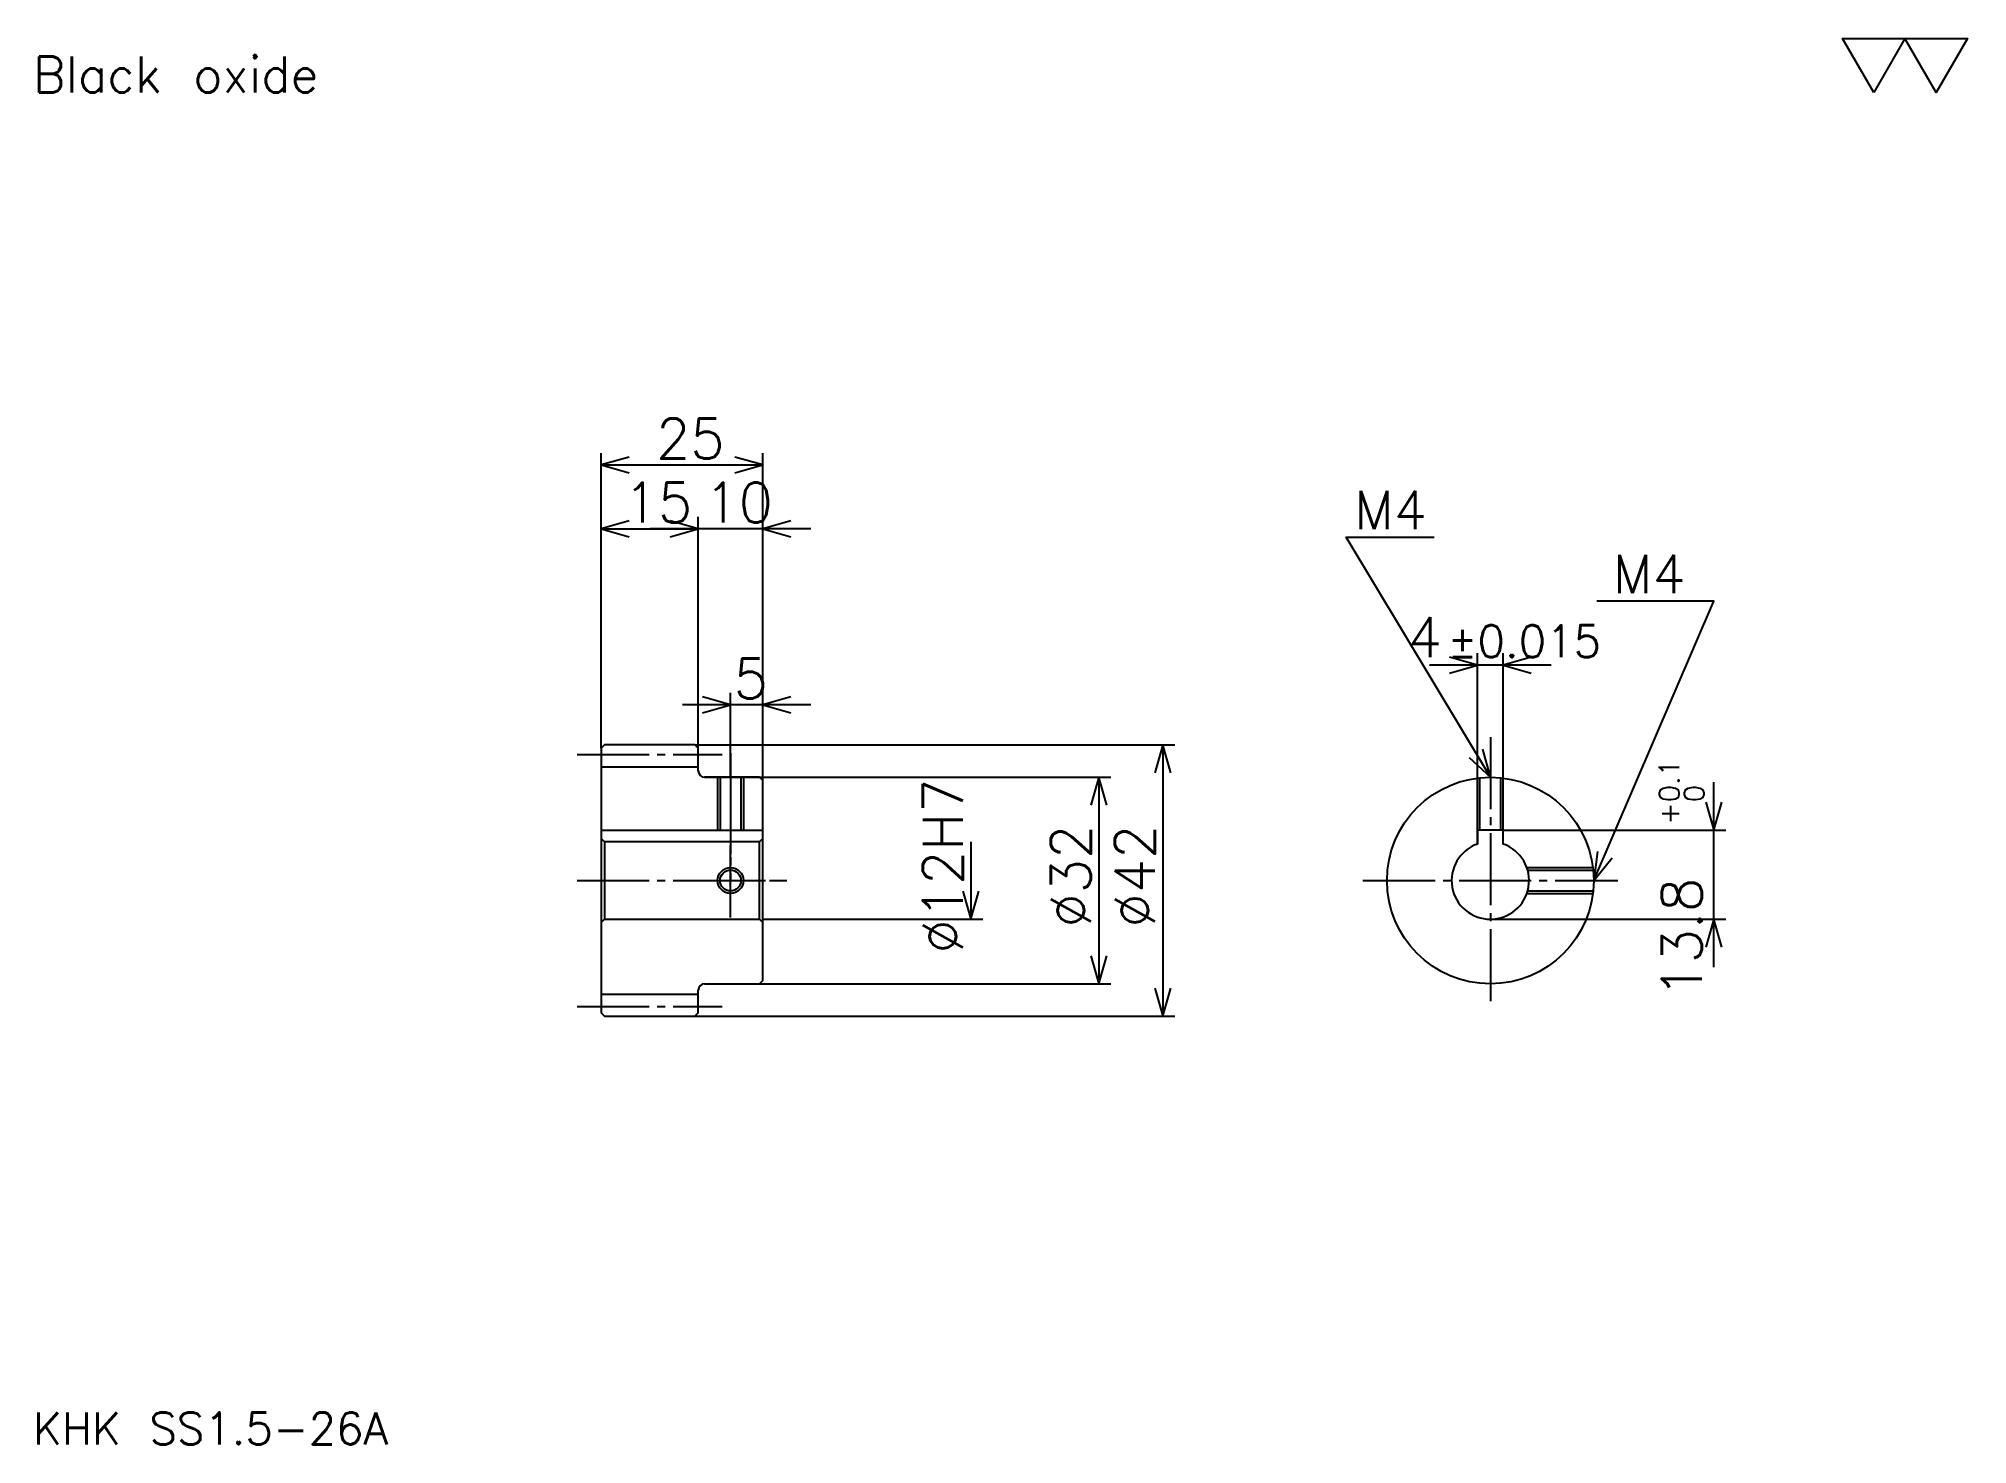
# Model space of a CAD drawing. Extents: x 13 to 312, y 14 to 231.
import ezdxf

# ---------------------------------------------------------------- set-up
doc = ezdxf.new("R2010")
doc.units = 0
doc.linetypes.add('DASHDOT', pattern=[14.869564, 11.152174, -1.23913, 1.23913, -1.23913])
doc.layers.get('0').update_dxf_attribs({"linetype": 'CONTINUOUS'})
doc.layers.add('DASHDOT', color=6, linetype='DASHDOT')
doc.styles.add('KANJI', font='TXT', dxfattribs={"bigfont": 'BIGFONT'})

msp = doc.modelspace()

# ---------------------------------------------------------------- linework, layer by layer
at = {"color": 5}
for p, q in [((100.369568, 121.989128), (100.369568, 167.217392)), ((100.369568, 165.358704), (125.369568, 165.358704)), ((125.369568, 121.989128), (125.369568, 167.217392)), ((100.369568, 155.445648), (115.369568, 155.445648)), ((132.804352, 155.445648), (107.934784, 155.445648)), ((115.369568, 121.989128), (115.369568, 157.304352)), ((236.021744, 108.789131), (236.021744, 136.195648)), ((240.021744, 108.789131), (240.021744, 136.195648)), ((247.456528, 134.33696), (228.58696, 134.33696)), ((120.369568, 121.989128), (120.369568, 130.043472)), ((132.804352, 128.184784), (112.934784, 128.184784)), ((100.369568, 121.489128), (100.369568, 121.989128)), ((114.869568, 121.989128), (125.369568, 121.989128)), ((115.369568, 121.489128), (115.369568, 121.989128)), ((120.369568, 116.989128), (120.369568, 121.989128)), ((120.369568, 116.989128), (120.369568, 121.989128)), ((125.369568, 121.989128), (189.184784, 121.989128)), ((125.369568, 116.489128), (125.369568, 121.989128)), ((187.32608, 121.989128), (187.32608, 79.989128)), ((116.369568, 116.989128), (125.369568, 116.989128)), ((125.369568, 116.989128), (179.271744, 116.989128)), ((177.413055, 116.989128), (177.413055, 84.989128)), ((272.608704, 87.554344), (272.608704, 116.223907)), ((240.021744, 108.789131), (274.467407, 108.789131)), ((157.58696, 106.989128), (157.58696, 94.989128)), ((125.369568, 94.989128), (159.445648, 94.989128)), ((238.021744, 94.989128), (274.467407, 94.989128)), ((116.369568, 84.989128), (125.369568, 84.989128)), ((125.369568, 84.989128), (179.271744, 84.989128)), ((114.869568, 79.989128), (125.369568, 79.989128)), ((125.369568, 79.989128), (189.184784, 79.989128))]:
    msp.add_line(p, q, dxfattribs=at)
at = {"color": 4}
for p, q in [((100.369568, 118.614128), (115.369568, 118.614128)), ((100.369568, 108.789131), (125.369568, 108.789131)), ((100.869568, 106.989128), (100.869568, 94.989128)), ((124.869568, 106.989128), (125.369568, 107.489128)), ((124.869568, 94.989128), (125.369568, 94.489128)), ((100.369568, 83.364128), (115.369568, 83.364128))]:
    msp.add_line(p, q, dxfattribs=at)
at = {"color": 7}
msp.add_lwpolyline([(297.391296, 223.043472), (292.558685, 231.419998), (311.88913, 231.419998), (307.056519, 223.043472), (302.223907, 231.419998), (297.391296, 223.043472)], dxfattribs=at)
at = {"color": 5}
for points in [[(104.706528, 166.597824), (100.369568, 165.358704), (104.706528, 164.119568)], [(121.032608, 164.119568), (125.369568, 165.358704), (121.032608, 166.597824)], [(104.706528, 156.684784), (100.369568, 155.445648), (104.706528, 154.206512)], [(111.032608, 154.206512), (115.369568, 155.445648), (111.032608, 156.684784)], [(111.032608, 154.206512), (115.369568, 155.445648), (111.032608, 156.684784)], [(129.706528, 156.684784), (125.369568, 155.445648), (129.706528, 154.206512)], [(238.021744, 116.989128), (215.717392, 154.16304), (229.347824, 154.16304)], [(254.021744, 100.989128), (272.608704, 144.25), (254.517395, 144.25)], [(231.684784, 133.097824), (236.021744, 134.33696), (231.684784, 135.57608)], [(244.358704, 135.57608), (240.021744, 134.33696), (244.358704, 133.097824)], [(116.032608, 126.945648), (120.369568, 128.184784), (116.032608, 129.423904)], [(129.706528, 129.423904), (125.369568, 128.184784), (129.706528, 126.945648)], [(188.565216, 117.652176), (187.32608, 121.989128), (186.08696, 117.652176)], [(234.727859, 120.070511), (238.021744, 116.989128), (236.852936, 121.345566)], [(178.652176, 112.652176), (177.413055, 116.989128), (176.17392, 112.652176)], [(271.369568, 113.126083), (272.608704, 108.789131), (273.847839, 113.126083)], [(254.595276, 105.46302), (254.021744, 100.989128), (256.872253, 104.484711)], [(156.347824, 99.326088), (157.58696, 94.989128), (158.826096, 99.326088)], [(273.847839, 90.652176), (272.608704, 94.989128), (271.369568, 90.652176)], [(176.17392, 89.32608), (177.413055, 84.989128), (178.652176, 89.32608)], [(186.08696, 84.32608), (187.32608, 79.989128), (188.565216, 84.32608)]]:
    msp.add_lwpolyline(points, dxfattribs=at)
at = {"color": 4}
for points in [[(115.369568, 117.989128), (115.369568, 121.489128), (114.869568, 121.989128), (100.869568, 121.989128), (100.369568, 121.489128), (100.369568, 94.489128)], [(116.369568, 84.989128), (124.869568, 84.989128), (125.369568, 85.489128), (125.369568, 116.489128), (124.869568, 116.989128), (116.369568, 116.989128)], [(118.369568, 116.989128), (118.369568, 108.789131)], [(118.749565, 116.989128), (118.749565, 108.789131)], [(121.989571, 116.989128), (121.989571, 108.789131)], [(122.369568, 116.989128), (122.369568, 108.789131)], [(236.021744, 106.645981), (236.021744, 116.863632)], [(236.401749, 108.789131), (236.401749, 116.906906)], [(239.641739, 108.789131), (239.641739, 116.906906)], [(240.021744, 106.645981), (240.021744, 116.863632)], [(240.021744, 106.645981), (240.021744, 108.789131), (236.021744, 108.789131), (236.021744, 106.645981)], [(100.369568, 94.489128), (100.869568, 94.989128), (124.869568, 94.989128), (124.869568, 106.989128), (100.869568, 106.989128), (100.369568, 107.489128)], [(243.678604, 102.989128), (253.896255, 102.989128)], [(243.798904, 102.609131), (253.939514, 102.609131)], [(243.678604, 98.989128), (253.896255, 98.989128)], [(243.798904, 99.369125), (253.939514, 99.369125)], [(100.369568, 94.489128), (100.369568, 80.489128), (100.869568, 79.989128), (114.869568, 79.989128), (115.369568, 80.489128), (115.369568, 83.989128)]]:
    msp.add_lwpolyline(points, dxfattribs=at)
for centre, radius in [((238.021744, 100.989128), 16), ((120.369568, 100.989128), 1.62)]:
    msp.add_circle(centre, radius, dxfattribs=at)
at = {"color": 7}
msp.add_circle((120.369568, 100.989128), 2, dxfattribs=at)
at = {"color": 4}
for centre, radius, start, end in [((116.369568, 117.989128), 1, 180, 270), ((238.021744, 100.989128), 6, 109.47122094, 70.52877906), ((116.369568, 83.989128), 1, 90, 180)]:
    msp.add_arc(centre, radius, start, end, dxfattribs=at)
at = {"layer": 'DASHDOT', "color": 7}
for p, q in [((238.021744, 123.184784), (238.021744, 81.271736)), ((96.652176, 120.489128), (119.08696, 120.489128)), ((120.369568, 116.989128), (120.369568, 100.989128)), ((96.652176, 100.989128), (129.08696, 100.989128)), ((218.304352, 100.989128), (257.739136, 100.989128)), ((96.652176, 81.489128), (119.08696, 81.489128))]:
    msp.add_line(p, q, dxfattribs=at)
for points in [[(120.369568, 120.70652), (120.369568, 105.071739)], [(120.369568, 95.271736), (120.369568, 106.70652)], [(114.652176, 100.989128), (126.08696, 100.989128)]]:
    msp.add_lwpolyline(points, dxfattribs=at)

# ---------------------------------------------------------------- texts
at = {"color": 7, "style": 'KANJI'}
for s, height, p in [('Black oxide', 5.576087, (12.391304, 223.043472)), ('25', 6.195652, (108.842392, 166.350006)), ('15', 6.195652, (103.842392, 156.436951)), ('10', 6.195652, (116.342392, 156.436951)), ('M4', 5.947826, (216.956528, 155.402176)), ('M4', 5.947826, (256.995667, 145.489136)), ('4', 6.195652, (225.232697, 135.57608)), ('%%p0.015', 4.956522, (231.365631, 135.57608)), ('5', 6.195652, (120.85598, 129.176086)), ('KHK SS1.5-26A', 4.956522, (12.391304, 13.630435))]:
    msp.add_text(s, height=height, dxfattribs=at).set_placement(p)
for s, height, p in [('0.1', 3.097826, (267.280457, 113.129906)), ('%%c12H7', 6.195652, (156.347824, 89.68206)), ('0', 3.097826, (271.121765, 113.129906)), ('+', 3.097826, (267.280457, 109.660339)), ('%%c32', 6.195652, (176.17392, 93.709236)), ('%%c42', 6.195652, (186.08696, 93.709236)), ('13.8', 6.195652, (270.75, 82.843109))]:
    msp.add_text(s, height=height, rotation=90, dxfattribs=at).set_placement(p)

doc.saveas('drawing.dxf')
